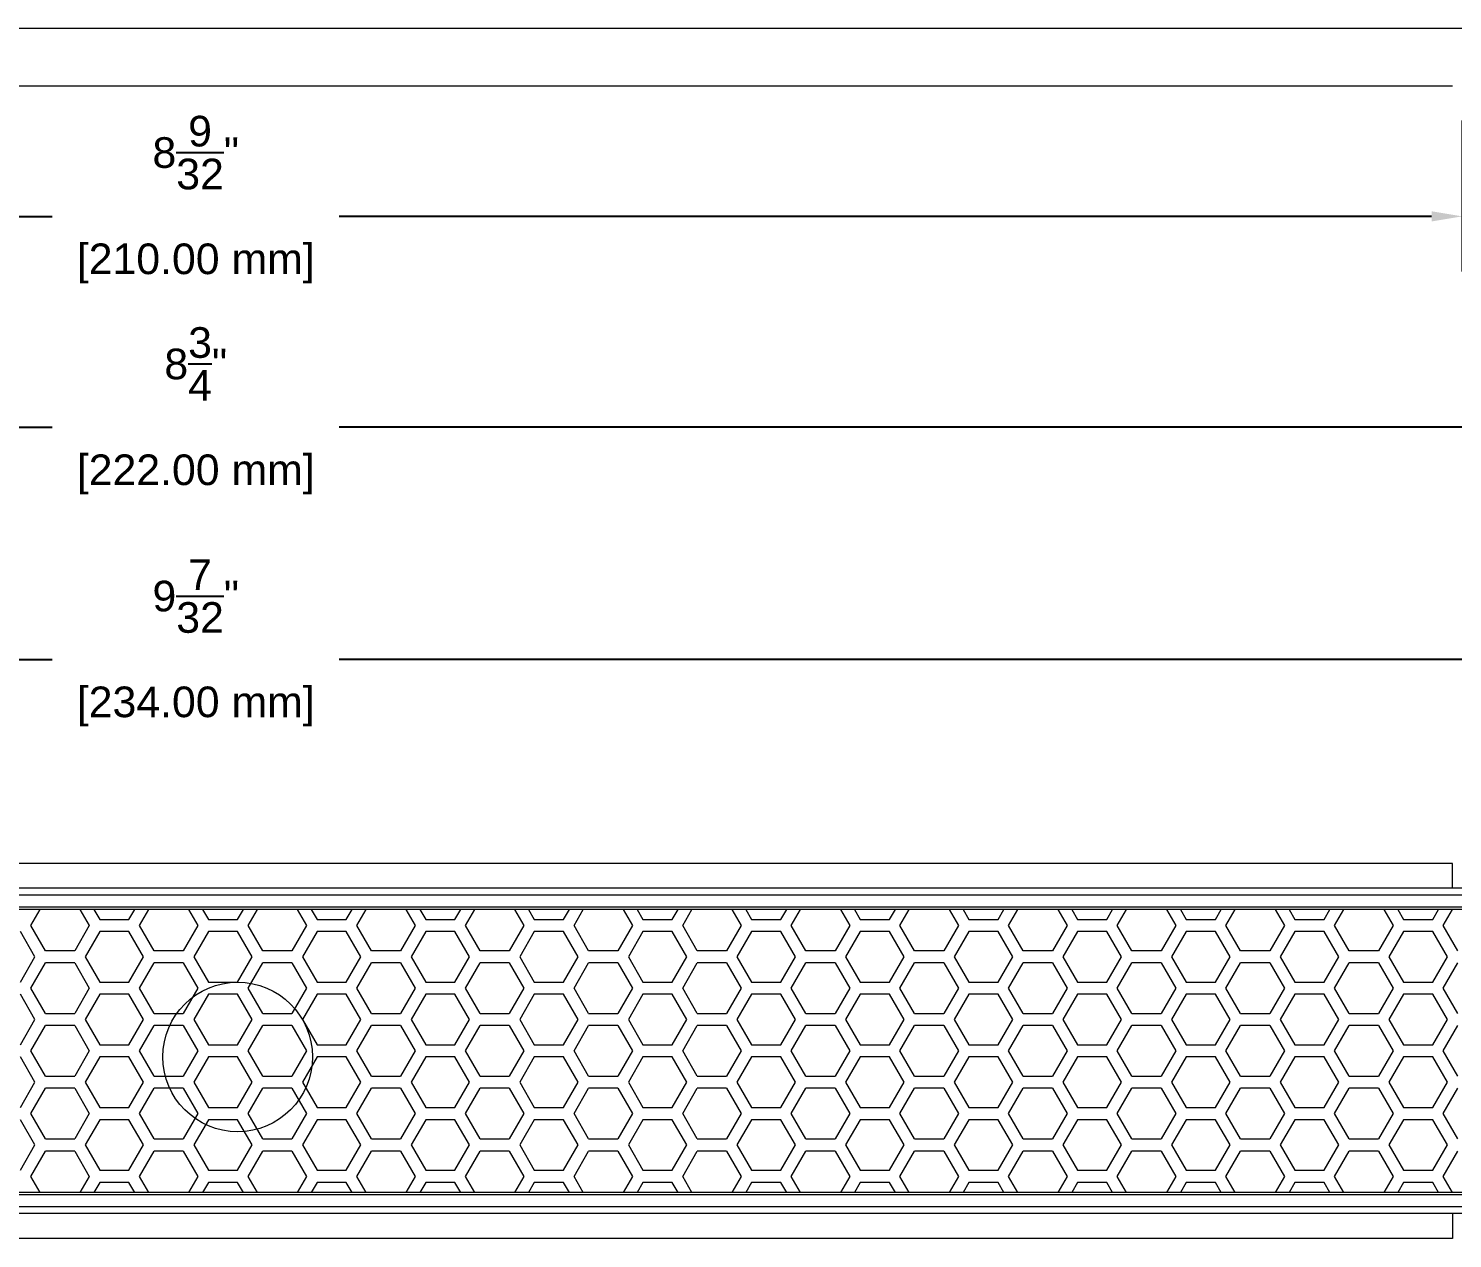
# Model space of a CAD drawing. Header units: inches. Extents: x 1.2 to 19.3, y 1.6 to 9.9.
# Drawn here: x 10.254 to 14.902, y 1.589 to 5.54 of the extents above; entities that cross this region are included whole.
import ezdxf

# ---------------------------------------------------------------- set-up
doc = ezdxf.new("R2010")
doc.units = ezdxf.units.IN
doc.header["$MEASUREMENT"] = 0
doc.layers.get('Defpoints').update_dxf_attribs({"color": 1})
doc.layers.add('Honeycomb', color=7, linetype='Continuous')
doc.styles.get("Standard").update_dxf_attribs({"font": 'Arial.ttf'})
doc.dimstyles.new('.1 DIM', dxfattribs={"dimscale": 0, "dimtxt": 0.1, "dimasz": 0.1, "dimexe": 0.18, "dimexo": 0.0625, "dimgap": 0.09, "dimtad": 0, "dimtih": 1, "dimtoh": 1, "dimdec": 5, "dimzin": 0, "dimdsep": 46, "dimlunit": 4, "dimtxsty": 'Standard', "dimcen": 0.09, "dimadec": 0, "dimazin": 0, "dimtfac": 1, "dimtdec": 5, "dimtofl": 0, "dimtmove": 0, "dimatfit": 3, "dimfxl": 1, "dimtolj": 1, "dimtzin": 0, "dimarcsym": 0})

# ---------------------------------------------------------------- blocks, each defined once
blk = doc.blocks.new('*D124')
at = {"layer": 'Defpoints', "color": 0, "lineweight": -2, "transparency": 16777216}
for p, q in [((6.6657, 5.2391), (6.6657, 4.7461)), ((14.9334, 5.2391), (14.9334, 4.7461)), ((6.7657, 4.9261), (10.331, 4.9261)), ((14.8334, 4.9261), (11.2681, 4.9261))]:
    blk.add_line(p, q, dxfattribs=at)
at = {"layer": 'Defpoints', "color": 0, "transparency": 16777216}
for p in [(6.6657, 5.3016), (14.9334, 5.3016), (14.9334, 4.9261)]:
    blk.add_point(p, dxfattribs=at)
for points in [[(6.7657, 4.9428), (6.7657, 4.9094), (6.6657, 4.9261)], [(14.8334, 4.9428), (14.8334, 4.9094), (14.9334, 4.9261)]]:
    blk.add_solid(points, dxfattribs=at)
at = {"layer": 'Defpoints', "color": 0, "transparency": 16777216, "char_height": 0.1, "attachment_point": 5}
for s, insert in [('\\A1;8{\\H1x;\\S9/32;}"', (10.7996, 5.1344)), ('\\A1;[210.00 mm]', (10.7996, 4.7724))]:
    blk.add_mtext(s, dxfattribs=dict(at, insert=insert))
blk = doc.blocks.new('*D125')
at = {"layer": 'Defpoints', "color": 0, "lineweight": -2, "transparency": 16777216}
for p, q in [((6.4295, 5.1899), (6.4295, 4.0573)), ((15.1696, 5.1899), (15.1696, 4.0573)), ((6.5295, 4.2373), (10.331, 4.2373)), ((15.0696, 4.2373), (11.2681, 4.2373))]:
    blk.add_line(p, q, dxfattribs=at)
at = {"layer": 'Defpoints', "color": 0, "transparency": 16777216}
for p in [(6.4295, 5.2524), (15.1696, 5.2524), (6.4295, 4.2373)]:
    blk.add_point(p, dxfattribs=at)
for points in [[(6.5295, 4.254), (6.5295, 4.2206), (6.4295, 4.2373)], [(15.0696, 4.254), (15.0696, 4.2206), (15.1696, 4.2373)]]:
    blk.add_solid(points, dxfattribs=at)
at = {"layer": 'Defpoints', "color": 0, "transparency": 16777216, "char_height": 0.1, "attachment_point": 5}
for s, insert in [('\\A1;8{\\H1x;\\S3/4;}"', (10.7996, 4.4442)), ('\\A1;[222.00 mm]', (10.7996, 4.0836))]:
    blk.add_mtext(s, dxfattribs=dict(at, insert=insert))
blk = doc.blocks.new('*D126')
at = {"layer": 'Defpoints', "color": 0, "lineweight": -2, "transparency": 16777216}
for p, q in [((6.1933, 5.2391), (6.1933, 3.2994)), ((15.4059, 5.2391), (15.4059, 3.2994)), ((6.2933, 3.4794), (10.331, 3.4794)), ((15.3059, 3.4794), (11.2681, 3.4794))]:
    blk.add_line(p, q, dxfattribs=at)
at = {"layer": 'Defpoints', "color": 0, "transparency": 16777216}
for p in [(6.1933, 5.3016), (15.4059, 5.3016), (6.1933, 3.4794)]:
    blk.add_point(p, dxfattribs=at)
for points in [[(6.2933, 3.4961), (6.2933, 3.4628), (6.1933, 3.4794)], [(15.3059, 3.4961), (15.3059, 3.4628), (15.4059, 3.4794)]]:
    blk.add_solid(points, dxfattribs=at)
at = {"layer": 'Defpoints', "color": 0, "transparency": 16777216, "char_height": 0.1, "attachment_point": 5}
for s, insert in [('\\A1;9{\\H1x;\\S7/32;}"', (10.7996, 3.6864)), ('\\A1;[234.00 mm]', (10.7996, 3.3258))]:
    blk.add_mtext(s, dxfattribs=dict(at, insert=insert))

msp = doc.modelspace()

# ---------------------------------------------------------------- linework, layer by layer
at = {"layer": 'Honeycomb', "linetype": 'Continuous', "lineweight": 15}
for p, q in [((16.754288, 5.539556), (4.844844, 5.539556)), ((14.901927, 5.350783), (6.697206, 5.350783)), ((14.901927, 2.81361), (6.697206, 2.81361)), ((14.901927, 2.732292), (14.901927, 2.81361)), ((15.090903, 2.709678), (6.508229, 2.709678)), ((14.901927, 2.732292), (6.697206, 2.732292)), ((15.090903, 2.732292), (14.901927, 2.732292)), ((16.722792, 2.67067), (4.87634, 2.67067)), ((16.722792, 2.663125), (4.87634, 2.663125)), ((10.261168, 2.610565), (10.291513, 2.663125)), ((10.421758, 2.663125), (10.452103, 2.610565)), ((10.467219, 2.663125), (10.486199, 2.630251)), ((10.581719, 2.630251), (10.600698, 2.663125)), ((10.615814, 2.610565), (10.646159, 2.663125)), ((10.776404, 2.663125), (10.806749, 2.610565)), ((10.821864, 2.663125), (10.840845, 2.630251)), ((10.936364, 2.630251), (10.955344, 2.663125)), ((10.970459, 2.610565), (11.000805, 2.663125)), ((11.131049, 2.663125), (11.161394, 2.610565)), ((11.17651, 2.663125), (11.19549, 2.630251)), ((11.29101, 2.630251), (11.30999, 2.663125)), ((11.325105, 2.610565), (11.35545, 2.663125)), ((11.485695, 2.663125), (11.51604, 2.610565)), ((11.531155, 2.663125), (11.550135, 2.630251)), ((11.645655, 2.630251), (11.664635, 2.663125)), ((11.679751, 2.610565), (11.710096, 2.663125)), ((11.84034, 2.663125), (11.870685, 2.610565)), ((11.885801, 2.663125), (11.904781, 2.630251)), ((12.000301, 2.630251), (12.019281, 2.663125)), ((12.034396, 2.610565), (12.064741, 2.663125)), ((12.194986, 2.663125), (12.225331, 2.610565)), ((12.240447, 2.663125), (12.259426, 2.630251)), ((12.354946, 2.630251), (12.373926, 2.663125)), ((12.389042, 2.610565), (12.419387, 2.663125)), ((12.549632, 2.663125), (12.579977, 2.610565)), ((12.595092, 2.663125), (12.614072, 2.630251)), ((12.709592, 2.630251), (12.728572, 2.663125)), ((12.743687, 2.610565), (12.774032, 2.663125)), ((12.904277, 2.663125), (12.934622, 2.610565)), ((12.949738, 2.663125), (12.968718, 2.630251)), ((13.064237, 2.630251), (13.083217, 2.663125)), ((13.098333, 2.610565), (13.128678, 2.663125)), ((13.258922, 2.663125), (13.289267, 2.610565)), ((13.304383, 2.663125), (13.323363, 2.630251)), ((13.418883, 2.630251), (13.437863, 2.663125)), ((13.452978, 2.610565), (13.483323, 2.663125)), ((13.613568, 2.663125), (13.643913, 2.610565)), ((13.659029, 2.663125), (13.678008, 2.630251)), ((13.773528, 2.630251), (13.792508, 2.663125)), ((13.807624, 2.610565), (13.837969, 2.663125)), ((13.968214, 2.663125), (13.998559, 2.610565)), ((14.013674, 2.663125), (14.032654, 2.630251)), ((14.128174, 2.630251), (14.147154, 2.663125)), ((14.16227, 2.610565), (14.192615, 2.663125)), ((14.322859, 2.663125), (14.353204, 2.610565)), ((14.36832, 2.663125), (14.3873, 2.630251)), ((14.482819, 2.630251), (14.501799, 2.663125)), ((14.516915, 2.610565), (14.54726, 2.663125)), ((14.677505, 2.663125), (14.70785, 2.610565)), ((14.722965, 2.663125), (14.741945, 2.630251)), ((14.837465, 2.630251), (14.856445, 2.663125)), ((14.87156, 2.610565), (14.901905, 2.663125)), ((10.308902, 2.527888), (10.261168, 2.610565)), ((10.452103, 2.610565), (10.40437, 2.527888)), ((10.486199, 2.630251), (10.581719, 2.630251)), ((10.663548, 2.527888), (10.615814, 2.610565)), ((10.806749, 2.610565), (10.759015, 2.527888)), ((10.840845, 2.630251), (10.936364, 2.630251)), ((11.018194, 2.527888), (10.970459, 2.610565)), ((11.161394, 2.610565), (11.113661, 2.527888)), ((11.19549, 2.630251), (11.29101, 2.630251)), ((11.372839, 2.527888), (11.325105, 2.610565)), ((11.51604, 2.610565), (11.468306, 2.527888)), ((11.550135, 2.630251), (11.645655, 2.630251)), ((11.727484, 2.527888), (11.679751, 2.610565)), ((11.870685, 2.610565), (11.822952, 2.527888)), ((11.904781, 2.630251), (12.000301, 2.630251)), ((12.08213, 2.527888), (12.034396, 2.610565)), ((12.225331, 2.610565), (12.177597, 2.527888)), ((12.259426, 2.630251), (12.354946, 2.630251)), ((12.436775, 2.527888), (12.389042, 2.610565)), ((12.579977, 2.610565), (12.532243, 2.527888)), ((12.614072, 2.630251), (12.709592, 2.630251)), ((12.791421, 2.527888), (12.743687, 2.610565)), ((12.934622, 2.610565), (12.886888, 2.527888)), ((12.968718, 2.630251), (13.064237, 2.630251)), ((13.146066, 2.527888), (13.098333, 2.610565)), ((13.289267, 2.610565), (13.241534, 2.527888)), ((13.323363, 2.630251), (13.418883, 2.630251)), ((13.500712, 2.527888), (13.452978, 2.610565)), ((13.643913, 2.610565), (13.596179, 2.527888)), ((13.678008, 2.630251), (13.773528, 2.630251)), ((13.855358, 2.527888), (13.807624, 2.610565)), ((13.998559, 2.610565), (13.950825, 2.527888)), ((14.032654, 2.630251), (14.128174, 2.630251)), ((14.210003, 2.527888), (14.16227, 2.610565)), ((14.353204, 2.610565), (14.305471, 2.527888)), ((14.3873, 2.630251), (14.482819, 2.630251)), ((14.564649, 2.527888), (14.516915, 2.610565)), ((14.70785, 2.610565), (14.660116, 2.527888)), ((14.741945, 2.630251), (14.837465, 2.630251)), ((14.919294, 2.527888), (14.87156, 2.610565)), ((10.274807, 2.508202), (10.227073, 2.590881)), ((10.486199, 2.590881), (10.438465, 2.508202)), ((10.581719, 2.590881), (10.486199, 2.590881)), ((10.629452, 2.508202), (10.581719, 2.590881)), ((10.840845, 2.590881), (10.79311, 2.508202)), ((10.936364, 2.590881), (10.840845, 2.590881)), ((10.984098, 2.508202), (10.936364, 2.590881)), ((11.19549, 2.590881), (11.147756, 2.508202)), ((11.29101, 2.590881), (11.19549, 2.590881)), ((11.338743, 2.508202), (11.29101, 2.590881)), ((11.550135, 2.590881), (11.502402, 2.508202)), ((11.645655, 2.590881), (11.550135, 2.590881)), ((11.693389, 2.508202), (11.645655, 2.590881)), ((11.904781, 2.590881), (11.857047, 2.508202)), ((12.000301, 2.590881), (11.904781, 2.590881)), ((12.048035, 2.508202), (12.000301, 2.590881)), ((12.259426, 2.590881), (12.211693, 2.508202)), ((12.354946, 2.590881), (12.259426, 2.590881)), ((12.40268, 2.508202), (12.354946, 2.590881)), ((12.614072, 2.590881), (12.566338, 2.508202)), ((12.709592, 2.590881), (12.614072, 2.590881)), ((12.757326, 2.508202), (12.709592, 2.590881)), ((12.968718, 2.590881), (12.920984, 2.508202)), ((13.064237, 2.590881), (12.968718, 2.590881)), ((13.111971, 2.508202), (13.064237, 2.590881)), ((13.323363, 2.590881), (13.275629, 2.508202)), ((13.418883, 2.590881), (13.323363, 2.590881)), ((13.466616, 2.508202), (13.418883, 2.590881)), ((13.678008, 2.590881), (13.630275, 2.508202)), ((13.773528, 2.590881), (13.678008, 2.590881)), ((13.821262, 2.508202), (13.773528, 2.590881)), ((14.032654, 2.590881), (13.98492, 2.508202)), ((14.128174, 2.590881), (14.032654, 2.590881)), ((14.175908, 2.508202), (14.128174, 2.590881)), ((14.3873, 2.590881), (14.339566, 2.508202)), ((14.482819, 2.590881), (14.3873, 2.590881)), ((14.530553, 2.508202), (14.482819, 2.590881)), ((14.741945, 2.590881), (14.694211, 2.508202)), ((14.837465, 2.590881), (14.741945, 2.590881)), ((14.885199, 2.508202), (14.837465, 2.590881)), ((10.40437, 2.527888), (10.308902, 2.527888)), ((10.759015, 2.527888), (10.663548, 2.527888)), ((11.113661, 2.527888), (11.018194, 2.527888)), ((11.468306, 2.527888), (11.372839, 2.527888)), ((11.822952, 2.527888), (11.727484, 2.527888)), ((12.177597, 2.527888), (12.08213, 2.527888)), ((12.532243, 2.527888), (12.436775, 2.527888)), ((12.886888, 2.527888), (12.791421, 2.527888)), ((13.241534, 2.527888), (13.146066, 2.527888)), ((13.596179, 2.527888), (13.500712, 2.527888)), ((13.950825, 2.527888), (13.855358, 2.527888)), ((14.305471, 2.527888), (14.210003, 2.527888)), ((14.660116, 2.527888), (14.564649, 2.527888)), ((10.227073, 2.425526), (10.274807, 2.508202)), ((10.261168, 2.405842), (10.308902, 2.488519)), ((10.40437, 2.488519), (10.308902, 2.488519)), ((10.40437, 2.488519), (10.452103, 2.405842)), ((10.438465, 2.508202), (10.486199, 2.425526)), ((10.581719, 2.425526), (10.629452, 2.508202)), ((10.615814, 2.405842), (10.663548, 2.488519)), ((10.759015, 2.488519), (10.663548, 2.488519)), ((10.759015, 2.488519), (10.806749, 2.405842)), ((10.79311, 2.508202), (10.840845, 2.425526)), ((10.936364, 2.425526), (10.984098, 2.508202)), ((10.970459, 2.405842), (11.018194, 2.488519)), ((11.113661, 2.488519), (11.018194, 2.488519)), ((11.113661, 2.488519), (11.161394, 2.405842)), ((11.147756, 2.508202), (11.19549, 2.425526)), ((11.29101, 2.425526), (11.338743, 2.508202)), ((11.325105, 2.405842), (11.372839, 2.488519)), ((11.468306, 2.488519), (11.372839, 2.488519)), ((11.468306, 2.488519), (11.51604, 2.405842)), ((11.502402, 2.508202), (11.550135, 2.425526)), ((11.645655, 2.425526), (11.693389, 2.508202)), ((11.679751, 2.405842), (11.727484, 2.488519)), ((11.822952, 2.488519), (11.727484, 2.488519)), ((11.822952, 2.488519), (11.870685, 2.405842)), ((11.857047, 2.508202), (11.904781, 2.425526)), ((12.000301, 2.425526), (12.048035, 2.508202)), ((12.034396, 2.405842), (12.08213, 2.488519)), ((12.177597, 2.488519), (12.08213, 2.488519)), ((12.177597, 2.488519), (12.225331, 2.405842)), ((12.211693, 2.508202), (12.259426, 2.425526)), ((12.354946, 2.425526), (12.40268, 2.508202)), ((12.389042, 2.405842), (12.436775, 2.488519)), ((12.532243, 2.488519), (12.436775, 2.488519)), ((12.532243, 2.488519), (12.579977, 2.405842)), ((12.566338, 2.508202), (12.614072, 2.425526)), ((12.709592, 2.425526), (12.757326, 2.508202)), ((12.743687, 2.405842), (12.791421, 2.488519)), ((12.886888, 2.488519), (12.791421, 2.488519)), ((12.886888, 2.488519), (12.934622, 2.405842)), ((12.920984, 2.508202), (12.968718, 2.425526)), ((13.064237, 2.425526), (13.111971, 2.508202)), ((13.098333, 2.405842), (13.146066, 2.488519)), ((13.241534, 2.488519), (13.146066, 2.488519)), ((13.241534, 2.488519), (13.289267, 2.405842)), ((13.275629, 2.508202), (13.323363, 2.425526)), ((13.418883, 2.425526), (13.466616, 2.508202)), ((13.452978, 2.405842), (13.500712, 2.488519)), ((13.596179, 2.488519), (13.500712, 2.488519)), ((13.596179, 2.488519), (13.643913, 2.405842)), ((13.630275, 2.508202), (13.678008, 2.425526)), ((13.773528, 2.425526), (13.821262, 2.508202)), ((13.807624, 2.405842), (13.855358, 2.488519)), ((13.950825, 2.488519), (13.855358, 2.488519)), ((13.950825, 2.488519), (13.998559, 2.405842)), ((13.98492, 2.508202), (14.032654, 2.425526)), ((14.128174, 2.425526), (14.175908, 2.508202)), ((14.16227, 2.405842), (14.210003, 2.488519)), ((14.305471, 2.488519), (14.210003, 2.488519)), ((14.305471, 2.488519), (14.353204, 2.405842)), ((14.339566, 2.508202), (14.3873, 2.425526)), ((14.482819, 2.425526), (14.530553, 2.508202)), ((14.516915, 2.405842), (14.564649, 2.488519)), ((14.660116, 2.488519), (14.564649, 2.488519)), ((14.660116, 2.488519), (14.70785, 2.405842)), ((14.694211, 2.508202), (14.741945, 2.425526)), ((14.837465, 2.425526), (14.885199, 2.508202)), ((14.87156, 2.405842), (14.919294, 2.488519)), ((10.486199, 2.425526), (10.581719, 2.425526)), ((10.840845, 2.425526), (10.936364, 2.425526)), ((11.19549, 2.425526), (11.29101, 2.425526)), ((11.550135, 2.425526), (11.645655, 2.425526)), ((11.904781, 2.425526), (12.000301, 2.425526)), ((12.259426, 2.425526), (12.354946, 2.425526)), ((12.614072, 2.425526), (12.709592, 2.425526)), ((12.968718, 2.425526), (13.064237, 2.425526)), ((13.323363, 2.425526), (13.418883, 2.425526)), ((13.678008, 2.425526), (13.773528, 2.425526)), ((14.032654, 2.425526), (14.128174, 2.425526)), ((14.3873, 2.425526), (14.482819, 2.425526)), ((14.741945, 2.425526), (14.837465, 2.425526)), ((10.274807, 2.303479), (10.227073, 2.386156)), ((10.308902, 2.323165), (10.261168, 2.405842)), ((10.452103, 2.405842), (10.40437, 2.323165)), ((10.486199, 2.386156), (10.438465, 2.303479)), ((10.581719, 2.386156), (10.486199, 2.386156)), ((10.629452, 2.303479), (10.581719, 2.386156)), ((10.663548, 2.323165), (10.615814, 2.405842)), ((10.806749, 2.405842), (10.759015, 2.323165)), ((10.840845, 2.386156), (10.79311, 2.303479)), ((10.936364, 2.386156), (10.840845, 2.386156)), ((10.984098, 2.303479), (10.936364, 2.386156)), ((11.018194, 2.323165), (10.970459, 2.405842)), ((11.161394, 2.405842), (11.113661, 2.323165)), ((11.19549, 2.386156), (11.147756, 2.303479)), ((11.29101, 2.386156), (11.19549, 2.386156)), ((11.338743, 2.303479), (11.29101, 2.386156)), ((11.372839, 2.323165), (11.325105, 2.405842)), ((11.51604, 2.405842), (11.468306, 2.323165)), ((11.550135, 2.386156), (11.502402, 2.303479)), ((11.645655, 2.386156), (11.550135, 2.386156)), ((11.693389, 2.303479), (11.645655, 2.386156)), ((11.727484, 2.323165), (11.679751, 2.405842)), ((11.870685, 2.405842), (11.822952, 2.323165)), ((11.904781, 2.386156), (11.857047, 2.303479)), ((12.000301, 2.386156), (11.904781, 2.386156)), ((12.048035, 2.303479), (12.000301, 2.386156)), ((12.08213, 2.323165), (12.034396, 2.405842)), ((12.225331, 2.405842), (12.177597, 2.323165)), ((12.259426, 2.386156), (12.211693, 2.303479)), ((12.354946, 2.386156), (12.259426, 2.386156)), ((12.40268, 2.303479), (12.354946, 2.386156)), ((12.436775, 2.323165), (12.389042, 2.405842)), ((12.579977, 2.405842), (12.532243, 2.323165)), ((12.614072, 2.386156), (12.566338, 2.303479)), ((12.709592, 2.386156), (12.614072, 2.386156)), ((12.757326, 2.303479), (12.709592, 2.386156)), ((12.791421, 2.323165), (12.743687, 2.405842)), ((12.934622, 2.405842), (12.886888, 2.323165)), ((12.968718, 2.386156), (12.920984, 2.303479)), ((13.064237, 2.386156), (12.968718, 2.386156)), ((13.111971, 2.303479), (13.064237, 2.386156)), ((13.146066, 2.323165), (13.098333, 2.405842)), ((13.289267, 2.405842), (13.241534, 2.323165)), ((13.323363, 2.386156), (13.275629, 2.303479)), ((13.418883, 2.386156), (13.323363, 2.386156)), ((13.466616, 2.303479), (13.418883, 2.386156)), ((13.500712, 2.323165), (13.452978, 2.405842)), ((13.643913, 2.405842), (13.596179, 2.323165)), ((13.678008, 2.386156), (13.630275, 2.303479)), ((13.773528, 2.386156), (13.678008, 2.386156)), ((13.821262, 2.303479), (13.773528, 2.386156)), ((13.855358, 2.323165), (13.807624, 2.405842)), ((13.998559, 2.405842), (13.950825, 2.323165)), ((14.032654, 2.386156), (13.98492, 2.303479)), ((14.128174, 2.386156), (14.032654, 2.386156)), ((14.175908, 2.303479), (14.128174, 2.386156)), ((14.210003, 2.323165), (14.16227, 2.405842)), ((14.353204, 2.405842), (14.305471, 2.323165)), ((14.3873, 2.386156), (14.339566, 2.303479)), ((14.482819, 2.386156), (14.3873, 2.386156)), ((14.530553, 2.303479), (14.482819, 2.386156)), ((14.564649, 2.323165), (14.516915, 2.405842)), ((14.70785, 2.405842), (14.660116, 2.323165)), ((14.741945, 2.386156), (14.694211, 2.303479)), ((14.837465, 2.386156), (14.741945, 2.386156)), ((14.885199, 2.303479), (14.837465, 2.386156)), ((14.919294, 2.323165), (14.87156, 2.405842)), ((10.227073, 2.220802), (10.274807, 2.303479)), ((10.261168, 2.201116), (10.308902, 2.283793)), ((10.308902, 2.323165), (10.40437, 2.323165)), ((10.40437, 2.283793), (10.308902, 2.283793)), ((10.40437, 2.283793), (10.452103, 2.201116)), ((10.438465, 2.303479), (10.486199, 2.220802)), ((10.581719, 2.220802), (10.629452, 2.303479)), ((10.615814, 2.201116), (10.663548, 2.283793)), ((10.663548, 2.323165), (10.759015, 2.323165)), ((10.759015, 2.283793), (10.663548, 2.283793)), ((10.759015, 2.283793), (10.806749, 2.201116)), ((10.79311, 2.303479), (10.840845, 2.220802)), ((10.936364, 2.220802), (10.984098, 2.303479)), ((10.970459, 2.201116), (11.018194, 2.283793)), ((11.018194, 2.323165), (11.113661, 2.323165)), ((11.113661, 2.283793), (11.018194, 2.283793)), ((11.113661, 2.283793), (11.161394, 2.201116)), ((11.147756, 2.303479), (11.19549, 2.220802)), ((11.29101, 2.220802), (11.338743, 2.303479)), ((11.325105, 2.201116), (11.372839, 2.283793)), ((11.372839, 2.323165), (11.468306, 2.323165)), ((11.468306, 2.283793), (11.372839, 2.283793)), ((11.468306, 2.283793), (11.51604, 2.201116)), ((11.502402, 2.303479), (11.550135, 2.220802)), ((11.645655, 2.220802), (11.693389, 2.303479)), ((11.679751, 2.201116), (11.727484, 2.283793)), ((11.727484, 2.323165), (11.822952, 2.323165)), ((11.822952, 2.283793), (11.727484, 2.283793)), ((11.822952, 2.283793), (11.870685, 2.201116)), ((11.857047, 2.303479), (11.904781, 2.220802)), ((12.000301, 2.220802), (12.048035, 2.303479)), ((12.034396, 2.201116), (12.08213, 2.283793)), ((12.08213, 2.323165), (12.177597, 2.323165)), ((12.177597, 2.283793), (12.08213, 2.283793)), ((12.177597, 2.283793), (12.225331, 2.201116)), ((12.211693, 2.303479), (12.259426, 2.220802)), ((12.354946, 2.220802), (12.40268, 2.303479)), ((12.389042, 2.201116), (12.436775, 2.283793)), ((12.436775, 2.323165), (12.532243, 2.323165)), ((12.532243, 2.283793), (12.436775, 2.283793)), ((12.532243, 2.283793), (12.579977, 2.201116)), ((12.566338, 2.303479), (12.614072, 2.220802)), ((12.709592, 2.220802), (12.757326, 2.303479)), ((12.743687, 2.201116), (12.791421, 2.283793)), ((12.791421, 2.323165), (12.886888, 2.323165)), ((12.886888, 2.283793), (12.791421, 2.283793)), ((12.886888, 2.283793), (12.934622, 2.201116)), ((12.920984, 2.303479), (12.968718, 2.220802)), ((13.064237, 2.220802), (13.111971, 2.303479)), ((13.098333, 2.201116), (13.146066, 2.283793)), ((13.146066, 2.323165), (13.241534, 2.323165)), ((13.241534, 2.283793), (13.146066, 2.283793)), ((13.241534, 2.283793), (13.289267, 2.201116)), ((13.275629, 2.303479), (13.323363, 2.220802)), ((13.418883, 2.220802), (13.466616, 2.303479)), ((13.452978, 2.201116), (13.500712, 2.283793)), ((13.500712, 2.323165), (13.596179, 2.323165)), ((13.596179, 2.283793), (13.500712, 2.283793)), ((13.596179, 2.283793), (13.643913, 2.201116)), ((13.630275, 2.303479), (13.678008, 2.220802)), ((13.773528, 2.220802), (13.821262, 2.303479)), ((13.807624, 2.201116), (13.855358, 2.283793)), ((13.855358, 2.323165), (13.950825, 2.323165)), ((13.950825, 2.283793), (13.855358, 2.283793)), ((13.950825, 2.283793), (13.998559, 2.201116)), ((13.98492, 2.303479), (14.032654, 2.220802)), ((14.128174, 2.220802), (14.175908, 2.303479)), ((14.16227, 2.201116), (14.210003, 2.283793)), ((14.210003, 2.323165), (14.305471, 2.323165)), ((14.305471, 2.283793), (14.210003, 2.283793)), ((14.305471, 2.283793), (14.353204, 2.201116)), ((14.339566, 2.303479), (14.3873, 2.220802)), ((14.482819, 2.220802), (14.530553, 2.303479)), ((14.516915, 2.201116), (14.564649, 2.283793)), ((14.564649, 2.323165), (14.660116, 2.323165)), ((14.660116, 2.283793), (14.564649, 2.283793)), ((14.660116, 2.283793), (14.70785, 2.201116)), ((14.694211, 2.303479), (14.741945, 2.220802)), ((14.837465, 2.220802), (14.885199, 2.303479)), ((14.87156, 2.201116), (14.919294, 2.283793)), ((10.308902, 2.11844), (10.261168, 2.201116)), ((10.452103, 2.201116), (10.40437, 2.11844)), ((10.486199, 2.220802), (10.581719, 2.220802)), ((10.663548, 2.11844), (10.615814, 2.201116)), ((10.806749, 2.201116), (10.759015, 2.11844)), ((10.840845, 2.220802), (10.936364, 2.220802)), ((11.018194, 2.11844), (10.970459, 2.201116)), ((11.161394, 2.201116), (11.113661, 2.11844)), ((11.19549, 2.220802), (11.29101, 2.220802)), ((11.372839, 2.11844), (11.325105, 2.201116)), ((11.51604, 2.201116), (11.468306, 2.11844)), ((11.550135, 2.220802), (11.645655, 2.220802)), ((11.727484, 2.11844), (11.679751, 2.201116)), ((11.870685, 2.201116), (11.822952, 2.11844)), ((11.904781, 2.220802), (12.000301, 2.220802)), ((12.08213, 2.11844), (12.034396, 2.201116)), ((12.225331, 2.201116), (12.177597, 2.11844)), ((12.259426, 2.220802), (12.354946, 2.220802)), ((12.436775, 2.11844), (12.389042, 2.201116)), ((12.579977, 2.201116), (12.532243, 2.11844)), ((12.614072, 2.220802), (12.709592, 2.220802)), ((12.791421, 2.11844), (12.743687, 2.201116)), ((12.934622, 2.201116), (12.886888, 2.11844)), ((12.968718, 2.220802), (13.064237, 2.220802)), ((13.146066, 2.11844), (13.098333, 2.201116)), ((13.289267, 2.201116), (13.241534, 2.11844)), ((13.323363, 2.220802), (13.418883, 2.220802)), ((13.500712, 2.11844), (13.452978, 2.201116)), ((13.643913, 2.201116), (13.596179, 2.11844)), ((13.678008, 2.220802), (13.773528, 2.220802)), ((13.855358, 2.11844), (13.807624, 2.201116)), ((13.998559, 2.201116), (13.950825, 2.11844)), ((14.032654, 2.220802), (14.128174, 2.220802)), ((14.210003, 2.11844), (14.16227, 2.201116)), ((14.353204, 2.201116), (14.305471, 2.11844)), ((14.3873, 2.220802), (14.482819, 2.220802)), ((14.564649, 2.11844), (14.516915, 2.201116)), ((14.70785, 2.201116), (14.660116, 2.11844)), ((14.741945, 2.220802), (14.837465, 2.220802)), ((14.919294, 2.11844), (14.87156, 2.201116)), ((10.274807, 2.098754), (10.227073, 2.181433)), ((10.486199, 2.181433), (10.438465, 2.098754)), ((10.581719, 2.181433), (10.486199, 2.181433)), ((10.629452, 2.098754), (10.581719, 2.181433)), ((10.840845, 2.181433), (10.79311, 2.098754)), ((10.936364, 2.181433), (10.840845, 2.181433)), ((10.984098, 2.098754), (10.936364, 2.181433)), ((11.19549, 2.181433), (11.147756, 2.098754)), ((11.29101, 2.181433), (11.19549, 2.181433)), ((11.338743, 2.098754), (11.29101, 2.181433)), ((11.550135, 2.181433), (11.502402, 2.098754)), ((11.645655, 2.181433), (11.550135, 2.181433)), ((11.693389, 2.098754), (11.645655, 2.181433)), ((11.904781, 2.181433), (11.857047, 2.098754)), ((12.000301, 2.181433), (11.904781, 2.181433)), ((12.048035, 2.098754), (12.000301, 2.181433)), ((12.259426, 2.181433), (12.211693, 2.098754)), ((12.354946, 2.181433), (12.259426, 2.181433)), ((12.40268, 2.098754), (12.354946, 2.181433)), ((12.614072, 2.181433), (12.566338, 2.098754)), ((12.709592, 2.181433), (12.614072, 2.181433)), ((12.757326, 2.098754), (12.709592, 2.181433)), ((12.968718, 2.181433), (12.920984, 2.098754)), ((13.064237, 2.181433), (12.968718, 2.181433)), ((13.111971, 2.098754), (13.064237, 2.181433)), ((13.323363, 2.181433), (13.275629, 2.098754)), ((13.418883, 2.181433), (13.323363, 2.181433)), ((13.466616, 2.098754), (13.418883, 2.181433)), ((13.678008, 2.181433), (13.630275, 2.098754)), ((13.773528, 2.181433), (13.678008, 2.181433)), ((13.821262, 2.098754), (13.773528, 2.181433)), ((14.032654, 2.181433), (13.98492, 2.098754)), ((14.128174, 2.181433), (14.032654, 2.181433)), ((14.175908, 2.098754), (14.128174, 2.181433)), ((14.3873, 2.181433), (14.339566, 2.098754)), ((14.482819, 2.181433), (14.3873, 2.181433)), ((14.530553, 2.098754), (14.482819, 2.181433)), ((14.741945, 2.181433), (14.694211, 2.098754)), ((14.837465, 2.181433), (14.741945, 2.181433)), ((14.885199, 2.098754), (14.837465, 2.181433)), ((10.227073, 2.016077), (10.274807, 2.098754)), ((10.308902, 2.11844), (10.40437, 2.11844)), ((10.438465, 2.098754), (10.486199, 2.016077)), ((10.581719, 2.016077), (10.629452, 2.098754)), ((10.663548, 2.11844), (10.759015, 2.11844)), ((10.79311, 2.098754), (10.840845, 2.016077)), ((10.936364, 2.016077), (10.984098, 2.098754)), ((11.018194, 2.11844), (11.113661, 2.11844)), ((11.147756, 2.098754), (11.19549, 2.016077)), ((11.29101, 2.016077), (11.338743, 2.098754)), ((11.372839, 2.11844), (11.468306, 2.11844)), ((11.502402, 2.098754), (11.550135, 2.016077)), ((11.645655, 2.016077), (11.693389, 2.098754)), ((11.727484, 2.11844), (11.822952, 2.11844)), ((11.857047, 2.098754), (11.904781, 2.016077)), ((12.000301, 2.016077), (12.048035, 2.098754)), ((12.08213, 2.11844), (12.177597, 2.11844)), ((12.211693, 2.098754), (12.259426, 2.016077)), ((12.354946, 2.016077), (12.40268, 2.098754)), ((12.436775, 2.11844), (12.532243, 2.11844)), ((12.566338, 2.098754), (12.614072, 2.016077)), ((12.709592, 2.016077), (12.757326, 2.098754)), ((12.791421, 2.11844), (12.886888, 2.11844)), ((12.920984, 2.098754), (12.968718, 2.016077)), ((13.064237, 2.016077), (13.111971, 2.098754)), ((13.146066, 2.11844), (13.241534, 2.11844)), ((13.275629, 2.098754), (13.323363, 2.016077)), ((13.418883, 2.016077), (13.466616, 2.098754)), ((13.500712, 2.11844), (13.596179, 2.11844)), ((13.630275, 2.098754), (13.678008, 2.016077)), ((13.773528, 2.016077), (13.821262, 2.098754)), ((13.855358, 2.11844), (13.950825, 2.11844)), ((13.98492, 2.098754), (14.032654, 2.016077)), ((14.128174, 2.016077), (14.175908, 2.098754)), ((14.210003, 2.11844), (14.305471, 2.11844)), ((14.339566, 2.098754), (14.3873, 2.016077)), ((14.482819, 2.016077), (14.530553, 2.098754)), ((14.564649, 2.11844), (14.660116, 2.11844)), ((14.694211, 2.098754), (14.741945, 2.016077)), ((14.837465, 2.016077), (14.885199, 2.098754)), ((10.261168, 1.996393), (10.308902, 2.07907)), ((10.40437, 2.07907), (10.308902, 2.07907)), ((10.40437, 2.07907), (10.452103, 1.996393)), ((10.615814, 1.996393), (10.663548, 2.07907)), ((10.759015, 2.07907), (10.663548, 2.07907)), ((10.759015, 2.07907), (10.806749, 1.996393)), ((10.970459, 1.996393), (11.018194, 2.07907)), ((11.113661, 2.07907), (11.018194, 2.07907)), ((11.113661, 2.07907), (11.161394, 1.996393)), ((11.325105, 1.996393), (11.372839, 2.07907)), ((11.468306, 2.07907), (11.372839, 2.07907)), ((11.468306, 2.07907), (11.51604, 1.996393)), ((11.679751, 1.996393), (11.727484, 2.07907)), ((11.822952, 2.07907), (11.727484, 2.07907)), ((11.822952, 2.07907), (11.870685, 1.996393)), ((12.034396, 1.996393), (12.08213, 2.07907)), ((12.177597, 2.07907), (12.08213, 2.07907)), ((12.177597, 2.07907), (12.225331, 1.996393)), ((12.389042, 1.996393), (12.436775, 2.07907)), ((12.532243, 2.07907), (12.436775, 2.07907)), ((12.532243, 2.07907), (12.579977, 1.996393)), ((12.743687, 1.996393), (12.791421, 2.07907)), ((12.886888, 2.07907), (12.791421, 2.07907)), ((12.886888, 2.07907), (12.934622, 1.996393)), ((13.098333, 1.996393), (13.146066, 2.07907)), ((13.241534, 2.07907), (13.146066, 2.07907)), ((13.241534, 2.07907), (13.289267, 1.996393)), ((13.452978, 1.996393), (13.500712, 2.07907)), ((13.596179, 2.07907), (13.500712, 2.07907)), ((13.596179, 2.07907), (13.643913, 1.996393)), ((13.807624, 1.996393), (13.855358, 2.07907)), ((13.950825, 2.07907), (13.855358, 2.07907)), ((13.950825, 2.07907), (13.998559, 1.996393)), ((14.16227, 1.996393), (14.210003, 2.07907)), ((14.305471, 2.07907), (14.210003, 2.07907)), ((14.305471, 2.07907), (14.353204, 1.996393)), ((14.516915, 1.996393), (14.564649, 2.07907)), ((14.660116, 2.07907), (14.564649, 2.07907)), ((14.660116, 2.07907), (14.70785, 1.996393)), ((14.87156, 1.996393), (14.919294, 2.07907)), ((10.486199, 2.016077), (10.581719, 2.016077)), ((10.840845, 2.016077), (10.936364, 2.016077)), ((11.19549, 2.016077), (11.29101, 2.016077)), ((11.550135, 2.016077), (11.645655, 2.016077)), ((11.904781, 2.016077), (12.000301, 2.016077)), ((12.259426, 2.016077), (12.354946, 2.016077)), ((12.614072, 2.016077), (12.709592, 2.016077)), ((12.968718, 2.016077), (13.064237, 2.016077)), ((13.323363, 2.016077), (13.418883, 2.016077)), ((13.678008, 2.016077), (13.773528, 2.016077)), ((14.032654, 2.016077), (14.128174, 2.016077)), ((14.3873, 2.016077), (14.482819, 2.016077)), ((14.741945, 2.016077), (14.837465, 2.016077)), ((10.274807, 1.894031), (10.227073, 1.976707)), ((10.308902, 1.913714), (10.261168, 1.996393)), ((10.452103, 1.996393), (10.40437, 1.913714)), ((10.486199, 1.976707), (10.438465, 1.894031)), ((10.581719, 1.976707), (10.486199, 1.976707)), ((10.629452, 1.894031), (10.581719, 1.976707)), ((10.663548, 1.913714), (10.615814, 1.996393)), ((10.806749, 1.996393), (10.759015, 1.913714)), ((10.840845, 1.976707), (10.79311, 1.894031)), ((10.936364, 1.976707), (10.840845, 1.976707)), ((10.984098, 1.894031), (10.936364, 1.976707)), ((11.018194, 1.913714), (10.970459, 1.996393)), ((11.161394, 1.996393), (11.113661, 1.913714)), ((11.19549, 1.976707), (11.147756, 1.894031)), ((11.29101, 1.976707), (11.19549, 1.976707)), ((11.338743, 1.894031), (11.29101, 1.976707)), ((11.372839, 1.913714), (11.325105, 1.996393)), ((11.51604, 1.996393), (11.468306, 1.913714)), ((11.550135, 1.976707), (11.502402, 1.894031)), ((11.645655, 1.976707), (11.550135, 1.976707)), ((11.693389, 1.894031), (11.645655, 1.976707)), ((11.727484, 1.913714), (11.679751, 1.996393)), ((11.870685, 1.996393), (11.822952, 1.913714)), ((11.904781, 1.976707), (11.857047, 1.894031)), ((12.000301, 1.976707), (11.904781, 1.976707)), ((12.048035, 1.894031), (12.000301, 1.976707)), ((12.08213, 1.913714), (12.034396, 1.996393)), ((12.225331, 1.996393), (12.177597, 1.913714)), ((12.259426, 1.976707), (12.211693, 1.894031)), ((12.354946, 1.976707), (12.259426, 1.976707)), ((12.40268, 1.894031), (12.354946, 1.976707)), ((12.436775, 1.913714), (12.389042, 1.996393)), ((12.579977, 1.996393), (12.532243, 1.913714)), ((12.614072, 1.976707), (12.566338, 1.894031)), ((12.709592, 1.976707), (12.614072, 1.976707)), ((12.757326, 1.894031), (12.709592, 1.976707)), ((12.791421, 1.913714), (12.743687, 1.996393)), ((12.934622, 1.996393), (12.886888, 1.913714)), ((12.968718, 1.976707), (12.920984, 1.894031)), ((13.064237, 1.976707), (12.968718, 1.976707)), ((13.111971, 1.894031), (13.064237, 1.976707)), ((13.146066, 1.913714), (13.098333, 1.996393)), ((13.289267, 1.996393), (13.241534, 1.913714)), ((13.323363, 1.976707), (13.275629, 1.894031)), ((13.418883, 1.976707), (13.323363, 1.976707)), ((13.466616, 1.894031), (13.418883, 1.976707)), ((13.500712, 1.913714), (13.452978, 1.996393)), ((13.643913, 1.996393), (13.596179, 1.913714)), ((13.678008, 1.976707), (13.630275, 1.894031)), ((13.773528, 1.976707), (13.678008, 1.976707)), ((13.821262, 1.894031), (13.773528, 1.976707)), ((13.855358, 1.913714), (13.807624, 1.996393)), ((13.998559, 1.996393), (13.950825, 1.913714)), ((14.032654, 1.976707), (13.98492, 1.894031)), ((14.128174, 1.976707), (14.032654, 1.976707)), ((14.175908, 1.894031), (14.128174, 1.976707)), ((14.210003, 1.913714), (14.16227, 1.996393)), ((14.353204, 1.996393), (14.305471, 1.913714)), ((14.3873, 1.976707), (14.339566, 1.894031)), ((14.482819, 1.976707), (14.3873, 1.976707)), ((14.530553, 1.894031), (14.482819, 1.976707)), ((14.564649, 1.913714), (14.516915, 1.996393)), ((14.70785, 1.996393), (14.660116, 1.913714)), ((14.741945, 1.976707), (14.694211, 1.894031)), ((14.837465, 1.976707), (14.741945, 1.976707)), ((14.885199, 1.894031), (14.837465, 1.976707)), ((14.919294, 1.913714), (14.87156, 1.996393)), ((10.308902, 1.913714), (10.40437, 1.913714)), ((10.663548, 1.913714), (10.759015, 1.913714)), ((11.018194, 1.913714), (11.113661, 1.913714)), ((11.372839, 1.913714), (11.468306, 1.913714)), ((11.727484, 1.913714), (11.822952, 1.913714)), ((12.08213, 1.913714), (12.177597, 1.913714)), ((12.436775, 1.913714), (12.532243, 1.913714)), ((12.791421, 1.913714), (12.886888, 1.913714)), ((13.146066, 1.913714), (13.241534, 1.913714)), ((13.500712, 1.913714), (13.596179, 1.913714)), ((13.855358, 1.913714), (13.950825, 1.913714)), ((14.210003, 1.913714), (14.305471, 1.913714)), ((14.564649, 1.913714), (14.660116, 1.913714)), ((10.227073, 1.811354), (10.274807, 1.894031)), ((10.261168, 1.791668), (10.308902, 1.874345)), ((10.40437, 1.874345), (10.308902, 1.874345)), ((10.40437, 1.874345), (10.452103, 1.791668)), ((10.438465, 1.894031), (10.486199, 1.811354)), ((10.581719, 1.811354), (10.629452, 1.894031)), ((10.615814, 1.791668), (10.663548, 1.874345)), ((10.759015, 1.874345), (10.663548, 1.874345)), ((10.759015, 1.874345), (10.806749, 1.791668)), ((10.79311, 1.894031), (10.840845, 1.811354)), ((10.936364, 1.811354), (10.984098, 1.894031)), ((10.970459, 1.791668), (11.018194, 1.874345)), ((11.113661, 1.874345), (11.018194, 1.874345)), ((11.113661, 1.874345), (11.161394, 1.791668)), ((11.147756, 1.894031), (11.19549, 1.811354)), ((11.29101, 1.811354), (11.338743, 1.894031)), ((11.325105, 1.791668), (11.372839, 1.874345)), ((11.468306, 1.874345), (11.372839, 1.874345)), ((11.468306, 1.874345), (11.51604, 1.791668)), ((11.502402, 1.894031), (11.550135, 1.811354)), ((11.645655, 1.811354), (11.693389, 1.894031)), ((11.679751, 1.791668), (11.727484, 1.874345)), ((11.822952, 1.874345), (11.727484, 1.874345)), ((11.822952, 1.874345), (11.870685, 1.791668)), ((11.857047, 1.894031), (11.904781, 1.811354)), ((12.000301, 1.811354), (12.048035, 1.894031)), ((12.034396, 1.791668), (12.08213, 1.874345)), ((12.177597, 1.874345), (12.08213, 1.874345)), ((12.177597, 1.874345), (12.225331, 1.791668)), ((12.211693, 1.894031), (12.259426, 1.811354)), ((12.354946, 1.811354), (12.40268, 1.894031)), ((12.389042, 1.791668), (12.436775, 1.874345)), ((12.532243, 1.874345), (12.436775, 1.874345)), ((12.532243, 1.874345), (12.579977, 1.791668)), ((12.566338, 1.894031), (12.614072, 1.811354)), ((12.709592, 1.811354), (12.757326, 1.894031)), ((12.743687, 1.791668), (12.791421, 1.874345)), ((12.886888, 1.874345), (12.791421, 1.874345)), ((12.886888, 1.874345), (12.934622, 1.791668)), ((12.920984, 1.894031), (12.968718, 1.811354)), ((13.064237, 1.811354), (13.111971, 1.894031)), ((13.098333, 1.791668), (13.146066, 1.874345)), ((13.241534, 1.874345), (13.146066, 1.874345)), ((13.241534, 1.874345), (13.289267, 1.791668)), ((13.275629, 1.894031), (13.323363, 1.811354)), ((13.418883, 1.811354), (13.466616, 1.894031)), ((13.452978, 1.791668), (13.500712, 1.874345)), ((13.596179, 1.874345), (13.500712, 1.874345)), ((13.596179, 1.874345), (13.643913, 1.791668)), ((13.630275, 1.894031), (13.678008, 1.811354)), ((13.773528, 1.811354), (13.821262, 1.894031)), ((13.807624, 1.791668), (13.855358, 1.874345)), ((13.950825, 1.874345), (13.855358, 1.874345)), ((13.950825, 1.874345), (13.998559, 1.791668)), ((13.98492, 1.894031), (14.032654, 1.811354)), ((14.128174, 1.811354), (14.175908, 1.894031)), ((14.16227, 1.791668), (14.210003, 1.874345)), ((14.305471, 1.874345), (14.210003, 1.874345)), ((14.305471, 1.874345), (14.353204, 1.791668)), ((14.339566, 1.894031), (14.3873, 1.811354)), ((14.482819, 1.811354), (14.530553, 1.894031)), ((14.516915, 1.791668), (14.564649, 1.874345)), ((14.660116, 1.874345), (14.564649, 1.874345)), ((14.660116, 1.874345), (14.70785, 1.791668)), ((14.694211, 1.894031), (14.741945, 1.811354)), ((14.837465, 1.811354), (14.885199, 1.894031)), ((14.87156, 1.791668), (14.919294, 1.874345)), ((10.291513, 1.73911), (10.261168, 1.791668)), ((10.452103, 1.791668), (10.421758, 1.73911)), ((10.486199, 1.771982), (10.467219, 1.73911)), ((10.486199, 1.811354), (10.581719, 1.811354)), ((10.581719, 1.771982), (10.486199, 1.771982)), ((10.600698, 1.73911), (10.581719, 1.771982)), ((10.646159, 1.73911), (10.615814, 1.791668)), ((10.806749, 1.791668), (10.776404, 1.73911)), ((10.840845, 1.771982), (10.821864, 1.73911)), ((10.840845, 1.811354), (10.936364, 1.811354)), ((10.936364, 1.771982), (10.840845, 1.771982)), ((10.955344, 1.73911), (10.936364, 1.771982)), ((11.000805, 1.73911), (10.970459, 1.791668)), ((11.161394, 1.791668), (11.131049, 1.73911)), ((11.19549, 1.771982), (11.17651, 1.73911)), ((11.19549, 1.811354), (11.29101, 1.811354)), ((11.29101, 1.771982), (11.19549, 1.771982)), ((11.30999, 1.73911), (11.29101, 1.771982)), ((11.35545, 1.73911), (11.325105, 1.791668)), ((11.51604, 1.791668), (11.485695, 1.73911)), ((11.550135, 1.771982), (11.531155, 1.73911)), ((11.550135, 1.811354), (11.645655, 1.811354)), ((11.645655, 1.771982), (11.550135, 1.771982)), ((11.664635, 1.73911), (11.645655, 1.771982)), ((11.710096, 1.73911), (11.679751, 1.791668)), ((11.870685, 1.791668), (11.84034, 1.73911)), ((11.904781, 1.771982), (11.885801, 1.73911)), ((11.904781, 1.811354), (12.000301, 1.811354)), ((12.000301, 1.771982), (11.904781, 1.771982)), ((12.019281, 1.73911), (12.000301, 1.771982)), ((12.064741, 1.73911), (12.034396, 1.791668)), ((12.225331, 1.791668), (12.194986, 1.73911)), ((12.259426, 1.771982), (12.240447, 1.73911)), ((12.259426, 1.811354), (12.354946, 1.811354)), ((12.354946, 1.771982), (12.259426, 1.771982)), ((12.373926, 1.73911), (12.354946, 1.771982)), ((12.419387, 1.73911), (12.389042, 1.791668)), ((12.579977, 1.791668), (12.549632, 1.73911)), ((12.614072, 1.771982), (12.595092, 1.73911)), ((12.614072, 1.811354), (12.709592, 1.811354)), ((12.709592, 1.771982), (12.614072, 1.771982)), ((12.728572, 1.73911), (12.709592, 1.771982)), ((12.774032, 1.73911), (12.743687, 1.791668)), ((12.934622, 1.791668), (12.904277, 1.73911)), ((12.968718, 1.771982), (12.949738, 1.73911)), ((12.968718, 1.811354), (13.064237, 1.811354)), ((13.064237, 1.771982), (12.968718, 1.771982)), ((13.083217, 1.73911), (13.064237, 1.771982)), ((13.128678, 1.73911), (13.098333, 1.791668)), ((13.289267, 1.791668), (13.258922, 1.73911)), ((13.323363, 1.771982), (13.304383, 1.73911)), ((13.323363, 1.811354), (13.418883, 1.811354)), ((13.418883, 1.771982), (13.323363, 1.771982)), ((13.437863, 1.73911), (13.418883, 1.771982)), ((13.483323, 1.73911), (13.452978, 1.791668)), ((13.643913, 1.791668), (13.613568, 1.73911)), ((13.678008, 1.771982), (13.659029, 1.73911)), ((13.678008, 1.811354), (13.773528, 1.811354)), ((13.773528, 1.771982), (13.678008, 1.771982)), ((13.792508, 1.73911), (13.773528, 1.771982)), ((13.837969, 1.73911), (13.807624, 1.791668)), ((13.998559, 1.791668), (13.968214, 1.73911)), ((14.032654, 1.771982), (14.013674, 1.73911)), ((14.032654, 1.811354), (14.128174, 1.811354)), ((14.128174, 1.771982), (14.032654, 1.771982)), ((14.147154, 1.73911), (14.128174, 1.771982)), ((14.192615, 1.73911), (14.16227, 1.791668)), ((14.353204, 1.791668), (14.322859, 1.73911)), ((14.3873, 1.771982), (14.36832, 1.73911)), ((14.3873, 1.811354), (14.482819, 1.811354)), ((14.482819, 1.771982), (14.3873, 1.771982)), ((14.501799, 1.73911), (14.482819, 1.771982)), ((14.54726, 1.73911), (14.516915, 1.791668)), ((14.70785, 1.791668), (14.677505, 1.73911)), ((14.741945, 1.771982), (14.722965, 1.73911)), ((14.741945, 1.811354), (14.837465, 1.811354)), ((14.837465, 1.771982), (14.741945, 1.771982)), ((14.856445, 1.73911), (14.837465, 1.771982)), ((14.901905, 1.73911), (14.87156, 1.791668)), ((16.722792, 1.73911), (4.87634, 1.73911)), ((16.722792, 1.731566), (4.87634, 1.731566)), ((15.090903, 1.692558), (6.508229, 1.692558)), ((14.901927, 1.669941), (6.697206, 1.669941)), ((15.090903, 1.669941), (14.901927, 1.669941)), ((14.901927, 1.669941), (14.901927, 1.588625)), ((14.901927, 1.588625), (6.697206, 1.588625))]:
    msp.add_line(p, q, dxfattribs=at)
at = {"layer": 'Honeycomb', "linetype": 'Continuous', "lineweight": 0}
msp.add_circle((10.936364, 2.181432), 0.244094, dxfattribs=at)

# ---------------------------------------------------------------- dimensions: what is measured, and where the dimension line sits
at = {"layer": 'Defpoints'}
for base, p1, p2, picture, middle in [((6.193269, 3.479426), (15.405863, 5.30157), (6.193269, 5.30157), '*D126', (10.799566, 3.479426)), ((14.933423, 4.926084), (6.665709, 5.30157), (14.933423, 5.30157), '*D124', (10.799566, 4.926084)), ((6.429489, 4.237289), (15.169643, 5.252356), (6.429489, 5.252356), '*D125', (10.799566, 4.237289))]:
    dim = msp.add_linear_dim(base=base, p1=p1, p2=p2, dimstyle='.1 DIM', override={"dimscale": 1, "dimpost": '\\X'}, dxfattribs=at)
    dim.commit()
    dim.dimension.update_dxf_attribs({"geometry": picture, "text_midpoint": middle})

doc.saveas('drawing.dxf')
